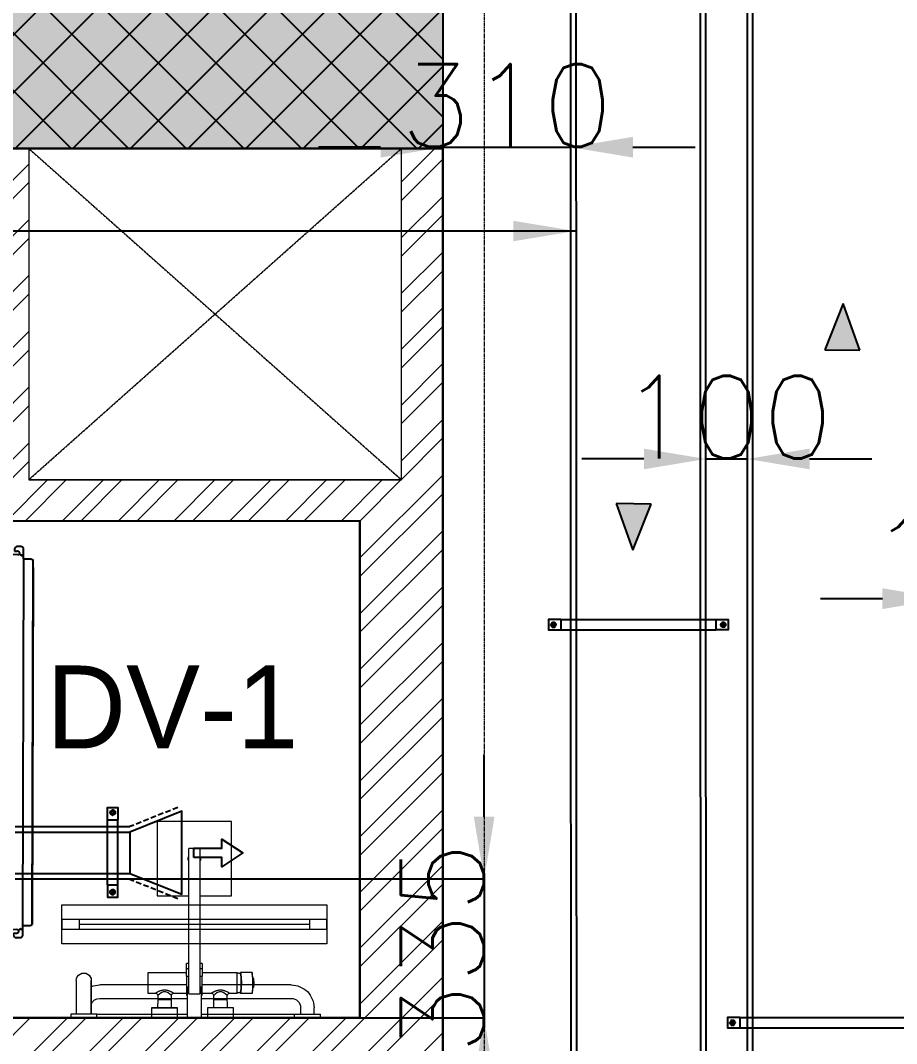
# Model space of a CAD drawing. Header units: millimetres. Extents: x -9226 to 166212, y -13 to 97274.
# Drawn here: x 36830 to 38946, y 63418 to 65889 of the extents above; entities that cross this region are included whole.
import ezdxf

# ---------------------------------------------------------------- set-up
doc = ezdxf.new("R2010")
doc.units = ezdxf.units.MM
for name, pattern in [('01-AT-PLA Floor Plans$0$DASHED', [19.05, 12.7, -6.35]), ('23491-A-XR-GRID$0$23288-XR-Unit GRIDS$0$CENTER2', [28.575, 19.05, -3.175, 3.175, -3.175]), ('23491-XR-AR-2ND FLOOR PLAN$0$23491-XR-AR-2ND FLOOR PLAN$0$HIDDEN', [9.525, 6.35, -3.175]), ('23491-XR-AR-2ND FLOOR PLAN$0$HIDDEN', [9.525, 6.35, -3.175]), ('HIDDEN', [9.525, 6.35, -3.175])]:
    doc.linetypes.add(name, pattern=pattern)
doc.layers.get('0').update_dxf_attribs({"color": 8})
doc.layers.get('Defpoints').update_dxf_attribs({"color": 8})
for name, color, linetype in [('-EAD', 30, 'Continuous'), ('-FAD', 3, 'Continuous'), ('0.WALL OPENING', 2, 'Continuous'), ('05 - 2ND - 3RD COLUMNS LAYOUT$0$23491-A-XR-GROUND TO PODIUM 3-COL$0$COLUMN', 8, 'Continuous'), ('05 - 2ND - 3RD COLUMNS LAYOUT$0$23491-A-XR-GROUND TO PODIUM 3-COL$0$HATCH', 8, 'Continuous'), ('1.INS', 8, 'Continuous'), ('1.STR', 8, 'Continuous'), ('1.support 2', 7, 'Continuous'), ('cloud', 15, 'Continuous'), ('EAD', 30, 'Continuous'), ('ETA-AC-SUPPORT', 25, 'Continuous'), ('FAD', 3, 'Continuous'), ('M-HVAC-FCU-02', 20, 'Continuous'), ('M-HVAC-FCU-05', 20, 'Continuous'), ('UNIT', 20, 'Continuous'), ('VCD SHE', 7, 'Continuous')]:
    doc.layers.add(name, color=color, linetype=linetype)
for name, color, linetype, lineweight in [('1.XREF', 8, 'Continuous', 9), ('23491-A-XR-GRID$0$G-ANNO-GRID', 8, '23491-A-XR-GRID$0$23288-XR-Unit GRIDS$0$CENTER2', 0), ('23491-XR-AR-2ND FLOOR PLAN$0$23491-XR-AR-2ND FLOOR PLAN$0$23491-XR-AR-TYP-FLOOR$0$A-WALL-PATT', 8, 'Continuous', 5), ('23491-XR-AR-2ND FLOOR PLAN$0$23491-XR-AR-2ND FLOOR PLAN$0$A-FIXT-TOIT-PLAN', 8, 'Continuous', 20), ('23491-XR-AR-2ND FLOOR PLAN$0$23491-XR-AR-2ND FLOOR PLAN$0$A-FLOR-OVHD', 8, '23491-XR-AR-2ND FLOOR PLAN$0$23491-XR-AR-2ND FLOOR PLAN$0$HIDDEN', 15), ('23491-XR-AR-2ND FLOOR PLAN$0$23491-XR-AR-2ND FLOOR PLAN$0$A-WALL', 8, 'Continuous', 30), ('23491-XR-AR-2ND FLOOR PLAN$0$A-FLOR-OVHD', 8, '23491-XR-AR-2ND FLOOR PLAN$0$HIDDEN', 15), ('23491-XR-AR-2ND FLOOR PLAN$0$A-WALL-CAVI', 8, 'Continuous', 15), ('A-ANNO-DIMS', 8, 'Continuous', 9), ('A-WALL-CAVI', 15, 'Continuous', 15), ('MH DIM', 15, 'Continuous', 0)]:
    doc.layers.add(name, color=color, linetype=linetype, lineweight=lineweight)
doc.styles.add('ROMANS', font='isocp.shx', dxfattribs={"width": 0.8})
doc.styles.add('SDC-TEXT-ARB', font='sdc-arb.shx', dxfattribs={"height": 0.5})
doc.styles.get("Standard").update_dxf_attribs({"font": 'romans.shx', "height": 200})
doc.dimstyles.new('ISO-25', dxfattribs={"dimtxt": 200, "dimasz": 150, "dimexe": 1.25, "dimexo": 0.625, "dimgap": 1, "dimtad": 1, "dimtoh": 1, "dimdec": 0, "dimrnd": 5, "dimtxsty": 'Standard', "dimcen": 2.5, "dimclrd": 256, "dimclre": 256, "dimclrt": 7, "dimadec": 0, "dimazin": 0, "dimtfac": 1, "dimtdec": 0, "dimtix": 1, "dimtmove": 2, "dimatfit": 3, "dimfxl": 1, "dimarcsym": 1})
doc.dimstyles.new('JSE', dxfattribs={"dimtxt": 50, "dimasz": 150, "dimexe": 0.18, "dimexo": 0.0625, "dimgap": 50, "dimtad": 0, "dimdec": 0, "dimrnd": 5, "dimzin": 0, "dimdsep": 46, "dimtxsty": 'ROMANS', "dimcen": 0.09, "dimclrd": 7, "dimclre": 7, "dimclrt": 7, "dimadec": 0, "dimazin": 0, "dimtfac": 1, "dimtdec": 0, "dimtofl": 0, "dimtmove": 0, "dimatfit": 3, "dimfxl": 1, "dimtolj": 1, "dimtzin": 0, "dimarcsym": 1})

# ---------------------------------------------------------------- blocks, each defined once
blk = doc.blocks.new('23491-XR-AR-2ND FLOOR PLAN$0$23491-XR-AR-2ND FLOOR PLAN$0$23261-XR-AR-TO-A-FF$0$AAA')
at = {"color": 8, "linetype": 'ByBlock'}
for p, q in [((19517.5, 6924.5), (19697.5, 6924.5)), ((19517.5, 6744.5), (19517.5, 6924.5)), ((19697.5, 6924.5), (19697.5, 6744.5)), ((19594, 6858.6), (19594, 6777.6)), ((19594, 6858.6), (19621, 6858.6)), ((19621, 6777.6), (19621, 6858.6)), ((19594, 6777.6), (19594, 6507.6)), ((19621, 6507.6), (19621, 6777.6)), ((19594, 6744.5), (19517.5, 6744.5)), ((19697.5, 6744.5), (19621, 6744.5)), ((19588.6, 6581.5), (19588.6, 6568.4)), ((19588.6, 6581.5), (19594, 6581.5)), ((19621, 6581.5), (19626.4, 6581.5)), ((19626.4, 6568.4), (19626.4, 6581.5)), ((19588.6, 6568.4), (19588.6, 6550.4)), ((19588.6, 6568.4), (19594, 6568.4)), ((19594, 6550.4), (19588.6, 6550.4)), ((19588.6, 6504), (19588.6, 6550.4)), ((19621, 6568.4), (19626.4, 6568.4)), ((19626.4, 6550.4), (19621, 6550.4)), ((19626.4, 6550.4), (19626.4, 6568.4)), ((19626.4, 6550.4), (19626.4, 6504)), ((19373.4, 6529.2), (19588.6, 6529.2)), ((19594, 6524.8), (19590.4, 6524.8)), ((19590.4, 6450), (19590.4, 6524.8)), ((19624.6, 6524.8), (19621, 6524.8)), ((19624.6, 6524.8), (19624.6, 6450)), ((19626.4, 6529.2), (19836, 6529.2)), ((19856.5, 6459), (19856.5, 6540)), ((19856.5, 6540), (19856.5, 6459)), ((19892.7, 6540), (19892.7, 6459)), ((19892.7, 6540), (19892.7, 6459)), ((19588.6, 6509.4), (19564.1, 6509.4)), ((19567, 6509.4), (19566.4, 6509.4)), ((19621, 6507.6), (19594, 6507.6)), ((19590.4, 6496.8), (19373.4, 6496.8)), ((19836, 6496.8), (19624.6, 6496.8)), ((19303.2, 6450), (19303.2, 6459)), ((19590.4, 6459), (19303.2, 6459)), ((19318.5, 6459), (19318.5, 6474.3)), ((19350.9, 6474.3), (19350.9, 6459)), ((19366.2, 6459), (19366.2, 6450)), ((19843.2, 6459), (19624.6, 6459)), ((19648, 6450), (19648.2, 6474.2)), ((19843.2, 6450), (19843.2, 6459)), ((19843.2, 6459), (19856.5, 6459)), ((19843.2, 6450), (19843.2, 6459)), ((19843.2, 6459), (19906.2, 6459)), ((19892.7, 6459), (19906.2, 6459)), ((19906.2, 6459), (19906.2, 6450)), ((19906.2, 6459), (19906.2, 6450)), ((19590.4, 6450), (19624.6, 6450)), ((19906.2, 6450), (19843.2, 6450)), ((19906.2, 6450), (19843.2, 6450))]:
    blk.add_line(p, q, dxfattribs=at)
at = {"color": 8, "linetype": 'ByBlock', "flags": 128}
for points in [[(19466.3, 6544.5), (19466.3, 6544.5), (19466.3, 6545), (19467.9, 6557.1), (19468, 6558.5), (19468.1, 6559.4), (19496, 6559.4)], [(19504, 6558.7), (19502.6, 6558.5), (19501.3, 6558.2), (19499.9, 6557.9), (19498.6, 6557.5), (19497.3, 6557), (19496.1, 6556.6), (19496, 6556.5), (19496, 6559.4), (19495, 6556), (19494.3, 6546.8), (19494, 6534.2), (19494.3, 6521.6), (19495, 6512.3), (19496, 6509)], [(19527.8, 6503.6), (19527.6, 6505.1), (19527, 6506.5), (19526.1, 6507.7), (19524.9, 6508.6), (19522.6, 6509.4), (19522, 6509.4), (19504, 6509.4), (19504, 6558.9), (19588.6, 6558.9)], [(19626.4, 6558.9), (19720, 6558.9), (19720, 6509.4), (19702, 6509.4), (19701.3, 6509.4), (19699, 6508.6), (19697.8, 6507.7), (19696.9, 6506.5), (19696.3, 6505.1), (19696.1, 6503.6)], [(19466.5, 6545.7), (19465.5, 6545.6), (19464.5, 6545.5)], [(19464.5, 6522.8), (19465.5, 6522.7), (19466.5, 6522.6)], [(19466.3, 6523.8), (19466.3, 6523.7), (19466.4, 6522.8), (19466.7, 6520.3), (19467.4, 6515), (19467.8, 6511.5), (19468, 6510.1), (19468.1, 6509), (19468.1, 6509), (19496, 6509), (19496, 6511.8), (19497.2, 6511.3), (19498.5, 6510.9), (19499.8, 6510.5), (19501.2, 6510.2), (19502.5, 6509.9), (19503.9, 6509.7), (19504, 6509.6)], [(19513, 6450), (19513.2, 6474.2), (19527.7, 6475.2), (19527.9, 6503.7), (19528.9, 6504.7), (19531.9, 6507.3), (19536, 6510.5), (19541.4, 6513), (19547.5, 6513), (19552.9, 6510.5), (19557.1, 6507.3), (19560, 6504.7), (19561.1, 6503.6), (19561.3, 6475.2), (19561.4, 6475.2), (19575.7, 6474.2), (19576, 6450)], [(19565.4, 6509.2), (19564, 6508.6), (19562.8, 6507.7), (19561.9, 6506.5), (19561.3, 6505.1), (19561.1, 6503.6)], [(19662.8, 6503.6), (19662.6, 6505.1), (19662, 6506.5), (19661.1, 6507.7), (19659.9, 6508.6), (19657.6, 6509.4), (19657, 6509.4), (19626.4, 6509.4)], [(19710.7, 6474.2), (19648.2, 6474.2), (19648.3, 6474.3), (19662.7, 6475.2), (19662.9, 6503.7), (19663.9, 6504.7), (19666.9, 6507.3), (19671, 6510.5), (19676.4, 6513), (19682.5, 6513), (19687.9, 6510.5), (19692.1, 6507.3), (19695, 6504.7), (19696.1, 6503.6), (19696.1, 6493.2), (19696.3, 6475.2), (19696.4, 6475.2), (19710.7, 6474.2), (19711, 6450)], [(19527.8, 6493.2), (19544.5, 6493.2), (19561.1, 6493.2)], [(19561, 6475.2), (19544.5, 6475.2), (19527.9, 6475.2)], [(19696.3, 6475.2), (19679.5, 6475.2), (19662.7, 6475.2)], [(19662.8, 6493.2), (19679.5, 6493.2), (19696.1, 6493.2)], [(19513.3, 6474.3), (19513.2, 6474.2), (19575.7, 6474.2)]]:
    blk.add_lwpolyline(points, dxfattribs=at)
at = {"color": 8, "linetype": 'ByBlock'}
for centre, radius, start, end in [((19607.5, 6834.5), 15.1, 163.2751, 180), ((19607.5, 6834.5), 15.1, 180, 196.7249), ((19607.5, 6834.5), 15.1, 0, 16.7249), ((19607.5, 6834.5), 15.1, 343.2751, 0), ((19874.6, 6540), 18.1, 360, 180), ((19874.6, 6540), 18.1, 360, 180), ((19373.4, 6474.3), 54.9, 90, 180), ((19836, 6474.3), 54.9, 67.793, 90), ((19373.4, 6474.3), 22.5, 90, 180), ((19836, 6474.3), 22.5, 22.7572, 90)]:
    blk.add_arc(centre, radius, start, end, dxfattribs=at)
at = {"color": 8, "linetype": 'ByBlock', "extrusion": (0, 0, -1)}
for start_param, end_param in [(4.712389, 4.717081), (4.707697, 4.712389)]:
    blk.add_ellipse((19515.6, 6534.2), major_axis=(0, 52.4), ratio=0.998719, start_param=start_param, end_param=end_param, dxfattribs=at)
at = {"color": 8, "linetype": 'ByBlock'}
for points, knots in [([(19468.1, 6559.4), (19468, 6558.3), (19467.8, 6556.2), (19467.4, 6552), (19466.9, 6544.7), (19466.7, 6538.4), (19466.7, 6534.2)], [0, 0, 0, 0, 0.125, 0.25, 0.5, 1, 1, 1, 1]), ([(19496, 6511.8), (19495.7, 6512), (19495.4, 6513.2), (19495, 6516.2), (19494.8, 6518.3), (19494.7, 6520.1), (19494.6, 6522), (19494.5, 6524.7), (19494.4, 6528.5), (19494.3, 6532.4), (19494.3, 6535.6), (19494.3, 6538.4), (19494.4, 6541.6), (19494.5, 6545.1), (19494.7, 6548.3), (19494.9, 6551), (19495.1, 6553.3), (19495.5, 6555.6), (19495.8, 6556.4), (19496, 6556.5)], [-1, -1, -1, -1, -0.861111, -0.791667, -0.756944, -0.722222, -0.6875, -0.652778, -0.583333, -0.513889, -0.479167, -0.444444, -0.388889, -0.333333, -0.277778, -0.222222, -0.166667, -0.111111, 0, 0, 0, 0]), ([(19466.4, 6545.2), (19466.2, 6544.4), (19465.9, 6542.7), (19465.5, 6540), (19465.3, 6537.1), (19465.2, 6535.1), (19465.2, 6534.2)], [0.0424045, 0.0424045, 0.0424045, 0.0424045, 0.25, 0.5, 0.75, 1, 1, 1, 1]), ([(19465.2, 6534.2), (19465.2, 6533.2), (19465.3, 6531.3), (19465.5, 6528.4), (19465.9, 6525.6), (19466.2, 6523.9), (19466.4, 6523.1)], [0, 0, 0, 0, 0.25, 0.5, 0.75, 0.9575954, 0.9575954, 0.9575954, 0.9575954]), ([(19534.1, 6515.4), (19533.3, 6515.1), (19531.5, 6514.3), (19528.8, 6513.1), (19526.7, 6512.1), (19524.8, 6511), (19523.4, 6510.3), (19522.5, 6509.8), (19521.9, 6509.5), (19521.9, 6509.4), (19522, 6509.4)], [0.6680269, 0.6680269, 0.6680269, 0.6680269, 0.7083333, 0.75, 0.7916667, 0.8333333, 0.875, 0.9166667, 0.9583333, 0.9999877, 0.9999877, 0.9999877, 0.9999877]), ([(19554.7, 6515.4), (19554.1, 6515.6), (19553, 6516), (19550.6, 6516.7), (19547.7, 6517.3), (19544.5, 6517.5), (19541.2, 6517.3), (19538.3, 6516.7), (19536, 6516), (19534.8, 6515.6), (19534.2, 6515.4)], [0.3333333, 0.3333333, 0.3333333, 0.3333333, 0.3611111, 0.3888889, 0.4444444, 0.5, 0.5555556, 0.6111111, 0.6388889, 0.6666667, 0.6666667, 0.6666667, 0.6666667]), ([(19567, 6509.4), (19567, 6509.4), (19566.9, 6509.5), (19566.4, 6509.8), (19565.8, 6510.1), (19565, 6510.5), (19564, 6511.1), (19562.9, 6511.7), (19561.5, 6512.4), (19560, 6513.2), (19558.3, 6513.9), (19556.5, 6514.7), (19555.4, 6515.2), (19554.8, 6515.4)], [0.0000145, 0.0000145, 0.0000145, 0.0000145, 0.0555556, 0.0833333, 0.1111111, 0.1388889, 0.1666667, 0.1944444, 0.2222222, 0.25, 0.2777778, 0.3055556, 0.3311596, 0.3311596, 0.3311596, 0.3311596]), ([(19669.1, 6515.4), (19668.3, 6515.1), (19666.5, 6514.3), (19663.8, 6513.1), (19661.7, 6512.1), (19659.8, 6511), (19658.4, 6510.3), (19657.5, 6509.8), (19656.9, 6509.5), (19656.9, 6509.4), (19657, 6509.4)], [0.6680252, 0.6680252, 0.6680252, 0.6680252, 0.7083333, 0.75, 0.7916667, 0.8333333, 0.875, 0.9166667, 0.9583333, 0.9999855, 0.9999855, 0.9999855, 0.9999855]), ([(19689.7, 6515.4), (19689.1, 6515.6), (19688, 6516), (19685.6, 6516.7), (19682.7, 6517.3), (19679.5, 6517.5), (19676.2, 6517.3), (19673.3, 6516.7), (19671, 6516), (19669.8, 6515.6), (19669.2, 6515.4)], [0.3333333, 0.3333333, 0.3333333, 0.3333333, 0.3611111, 0.3888889, 0.4444444, 0.5, 0.5555556, 0.6111111, 0.6388889, 0.6666667, 0.6666667, 0.6666667, 0.6666667]), ([(19702, 6509.4), (19702, 6509.4), (19701.9, 6509.5), (19701.4, 6509.8), (19700.8, 6510.1), (19700, 6510.5), (19699, 6511.1), (19697.9, 6511.7), (19696.5, 6512.4), (19695, 6513.2), (19693.3, 6513.9), (19691.5, 6514.7), (19690.4, 6515.2), (19689.8, 6515.4)], [0.0000123, 0.0000123, 0.0000123, 0.0000123, 0.0555556, 0.0833333, 0.1111111, 0.1388889, 0.1666667, 0.1944444, 0.2222222, 0.25, 0.2777778, 0.3055556, 0.3311561, 0.3311561, 0.3311561, 0.3311561])]:
    blk.add_open_spline(points, degree=3, knots=knots, dxfattribs=at)
for points in [[(19463.3, 6534.4), (19463.3, 6535.3), (19463.4, 6537.2), (19463.6, 6540), (19464, 6542.8), (19464.3, 6544.6), (19464.5, 6545.5)], [(19464.5, 6522.8), (19464.3, 6523.7), (19464, 6525.6), (19463.6, 6528.3), (19463.4, 6531.1), (19463.3, 6533), (19463.3, 6533.9)], [(19465.7, 6527.2), (19465.7, 6527.4), (19465.7, 6527.6), (19465.7, 6527.8)], [(19466.7, 6534.2), (19466.7, 6530), (19466.9, 6521.5), (19467.7, 6513.2), (19468.1, 6509)]]:
    blk.add_open_spline(points, degree=3, dxfattribs=at)
blk = doc.blocks.new('23491-XR-AR-2ND FLOOR PLAN$0$23491-XR-AR-2ND FLOOR PLAN$0$23261-XR-AR-TO-A-FF$0$Slim Fr Drain Vitra')
at = {"color": 8}
for p, q in [((42, -12), (42, 12)), ((42, 0), (598, 0)), ((598, -12), (598, 12))]:
    blk.add_line(p, q, dxfattribs=at)
for points in [[(0, -47), (640, -47), (640, 47), (0, 47)], [(0, 12), (640, 12), (640, -12), (0, -12)]]:
    blk.add_lwpolyline(points, close=True, dxfattribs=at)
blk = doc.blocks.new('23491-XR-AR-2ND FLOOR PLAN')
at = {"layer": '23491-XR-AR-2ND FLOOR PLAN$0$23491-XR-AR-2ND FLOOR PLAN$0$23491-XR-AR-TYP-FLOOR$0$A-WALL-PATT'}
h = blk.add_hatch(dxfattribs=at)
h.set_pattern_fill('ANSI32', color=8, scale=10)
h.paths.add_polyline_path([(37750, 65080), (37750, 64780), (37450, 64780), (36850, 64780), (36850.4, 65579.7), (36750, 65579.7), (36750, 64680), (37650, 64680), (37650, 63480), (35000, 63480), (35000, 62980), (34500, 62980), (34500, 62880), (35100, 62880), (35100, 63380), (37750, 63380), (37750, 61980), (36015, 61980), (36015, 61880), (37550, 61880), (37550, 61780), (37850, 61780), (37850, 65579.7), (37749.7, 65579.7)])
at = {"layer": '23491-XR-AR-2ND FLOOR PLAN$0$23491-XR-AR-2ND FLOOR PLAN$0$A-FLOR-OVHD', "color": 8, "ltscale": 0.1}
for p, q in [((36850, 65580), (37750, 64780)), ((36850, 64780), (37750, 65580))]:
    blk.add_line(p, q, dxfattribs=at)
at = {"layer": '23491-XR-AR-2ND FLOOR PLAN$0$23491-XR-AR-2ND FLOOR PLAN$0$A-WALL', "color": 8}
for p, q in [((36900, 65580, 0), (36900, 65580.1, 0)), ((37650, 64680, 0), (36750, 64680.1, 0))]:
    blk.add_line(p, q, dxfattribs=at)
at = {"layer": '23491-XR-AR-2ND FLOOR PLAN$0$23491-XR-AR-2ND FLOOR PLAN$0$A-WALL', "color": 8, "elevation": 0}
for points in [[(37750, 65580), (37750, 65580), (37850, 65580), (37850, 61980)], [(37650, 63480), (37650, 64680)], [(37650, 63480), (35849.9, 63480)]]:
    blk.add_lwpolyline(points, dxfattribs=at)
at = {"layer": '23491-XR-AR-2ND FLOOR PLAN$0$A-WALL-CAVI', "color": 8}
blk.add_lwpolyline([(36850, 64780), (37750, 64780), (37750, 65579.7), (36850, 65579.7)], close=True, dxfattribs=at)
at = {"layer": '23491-XR-AR-2ND FLOOR PLAN$0$23491-XR-AR-2ND FLOOR PLAN$0$A-FIXT-TOIT-PLAN', "color": 8, "xscale": -1}
for name, p, rotation in [('23491-XR-AR-2ND FLOOR PLAN$0$23491-XR-AR-2ND FLOOR PLAN$0$23261-XR-AR-TO-A-FF$0$AAA', (56857.5, 57030, 0), 5.244207164523117e-05), ('23491-XR-AR-2ND FLOOR PLAN$0$23491-XR-AR-2ND FLOOR PLAN$0$23261-XR-AR-TO-A-FF$0$Slim Fr Drain Vitra', (36930, 63705.8, 0), 180.0000524420715)]:
    blk.add_blockref(name, p, dxfattribs=dict(at, rotation=rotation))
blk = doc.blocks.new('23491-A-XR-GRID')
at = {"layer": '23491-A-XR-GRID$0$G-ANNO-GRID', "color": 8, "ltscale": 0.5}
blk.add_line((37950, 96273.8), (37950, 35003.6), dxfattribs=at)
blk = doc.blocks.new('05 - 2ND - 3RD COLUMNS LAYOUT')
at = {"layer": '05 - 2ND - 3RD COLUMNS LAYOUT$0$23491-A-XR-GROUND TO PODIUM 3-COL$0$HATCH'}
h = blk.add_hatch(color=256, dxfattribs=at)
h.dxf.hatch_style = 1
h.paths.add_polyline_path([(30249.9, 33879.8), (37449.9, 33879.8), (37449.9, 31479.8), (37849.9, 31479.8), (37849.9, 34179.8), (29849.9, 34179.8), (29849.9, 31479.8), (30249.9, 31479.8)])
h.paths.add_polyline_path([(37449.9, 26079.8), (37449.9, 28479.8), (37849.9, 28479.8), (37849.9, 25779.8), (37449.9, 25779.8), (32549.9, 25779.8), (32549.9, 28479.8), (32849.9, 28479.8), (32849.9, 26079.8)])
h.paths.add_polyline_path([(26849.9, 34179.8), (27249.9, 34179.8), (27249.9, 30729.8), (26849.9, 30729.8)])
h.paths.add_polyline_path([(37849.9, 65579.7), (30399.9, 65579.7), (30399.9, 69079.7), (37849.9, 69079.7), (37849.9, 68679.7), (30799.9, 68679.7), (30799.9, 65979.7), (37849.9, 65979.7)])
h.paths.add_polyline_path([(34941.6, 24514.7), (35009.4, 24120.5), (37883.8, 24614.4), (37816.1, 25008.7)])
h.paths.add_polyline_path([(34220.9, 23985), (34153.2, 24379.2), (31393.6, 23905.1), (30462.2, 29325.6), (27209.9, 28766.7), (28209.1, 22952), (28504.7, 23002.8), (27556.3, 28521.9), (30217.3, 28979.1), (31098, 23854.2), (31165.7, 23460)])
at = {"layer": '05 - 2ND - 3RD COLUMNS LAYOUT$0$23491-A-XR-GROUND TO PODIUM 3-COL$0$COLUMN', "elevation": 0}
blk.add_lwpolyline([(37849.9, 65579.7), (30399.9, 65579.7), (30399.9, 69079.7), (37849.9, 69079.7), (37849.9, 68679.7), (30799.9, 68679.7), (30799.9, 65979.7), (37849.9, 65979.7)], close=True, dxfattribs=at)
blk = doc.blocks.new('XREF')
at = {"layer": 'A-ANNO-DIMS', "color": 8}
blk.add_blockref('23491-XR-AR-2ND FLOOR PLAN', (0, 0), dxfattribs=at)
blk.add_blockref('23491-A-XR-GRID', (0, 0))
at = {"layer": 'A-ANNO-DIMS'}
blk.add_blockref('05 - 2ND - 3RD COLUMNS LAYOUT', (0, 0), dxfattribs=at)
blk = doc.blocks.new('I LOVE U05 - 2ND - 3RD COLUMNS LAYOUT$0$1-3 WALLS')
at = {"layer": '05 - 2ND - 3RD COLUMNS LAYOUT$0$23491-A-XR-GROUND TO PODIUM 3-COL$0$HATCH'}
h = blk.add_hatch(dxfattribs=at)
h.set_pattern_fill('ANSI37', color=15, scale=31)
h.set_pattern_definition([(45, (-33338.86, -7777.25), (-69.596985, 69.596985), []), (135, (-33338.86, -7777.25), (-69.596985, -69.596985), [])])
h.paths.add_polyline_path([(31856, 34973.4), (39056, 34973.4), (39056, 32573.4), (39456, 32573.4), (39456, 35273.4), (31456, 35273.4), (31456, 32573.4), (31856, 32573.4)])
h.paths.add_polyline_path([(39056, 27173.4), (39056, 29573.4), (39456, 29573.4), (39456, 26873.4), (39056, 26873.4), (34156, 26873.4), (34156, 29573.4), (34456, 29573.4), (34456, 27173.4)])
h.paths.add_polyline_path([(28456, 35273.4), (28856, 35273.4), (28856, 31823.4), (28456, 31823.4)])
h.paths.add_polyline_path([(39456, 66673.4), (32006, 66673.4), (32006, 70173.4), (39456, 70173.4), (39456, 69773.4), (32406, 69773.4), (32406, 67073.4), (39456, 67073.4)])
h.paths.add_polyline_path([(36547.7, 25608.4), (36615.4, 25214.2), (39489.9, 25708.1), (39422.1, 26102.3)])
h.paths.add_polyline_path([(35827, 25078.7), (35759.3, 25472.9), (32999.7, 24998.7), (32068.3, 30419.3), (28815.9, 29860.4), (29815.2, 24045.6), (30110.8, 24096.4), (29162.4, 29615.5), (31823.4, 30072.8), (32704, 24947.9), (32771.8, 24553.7)])
at = {"layer": '05 - 2ND - 3RD COLUMNS LAYOUT$0$23491-A-XR-GROUND TO PODIUM 3-COL$0$COLUMN', "color": 15, "elevation": 0}
blk.add_lwpolyline([(39456, 66673.4), (32006, 66673.4), (32006, 70173.4), (39456, 70173.4), (39456, 69773.4), (32406, 69773.4), (32406, 67073.4), (39456, 67073.4)], close=True, dxfattribs=at)
blk = doc.blocks.new('I LOVE U05 - 2ND - 3RD COLUMNS LAYOUT')
at = {"color": 15}
blk.add_blockref('I LOVE U05 - 2ND - 3RD COLUMNS LAYOUT$0$1-3 WALLS', (0, 0), dxfattribs=at)
blk = doc.blocks.new('I LOVE UA$C815f66f9')
at = {"layer": '23491-XR-AR-2ND FLOOR PLAN$0$A-FLOR-OVHD', "ltscale": 0.1}
for p, q in [((36850, 65580), (37750, 64780)), ((36850, 64780), (37750, 65580))]:
    blk.add_line(p, q, dxfattribs=at)
at = {"layer": 'A-WALL-CAVI'}
blk.add_lwpolyline([(36850, 64780), (37750, 64780), (37750, 65579.7), (36850, 65579.7)], close=True, dxfattribs=at)
blk = doc.blocks.new('I LOVE USTR')
at = {"layer": 'MH DIM', "color": 15}
blk.add_blockref('I LOVE U05 - 2ND - 3RD COLUMNS LAYOUT', (-1606, -1093.4, 0), dxfattribs=at)
at = {"layer": 'MH DIM', "color": 7}
blk.add_blockref('I LOVE UA$C815f66f9', (0, 0), dxfattribs=at)
blk = doc.blocks.new('A$C32d94600')
at = {"layer": 'cloud', "color": 15}
blk.add_blockref('I LOVE USTR', (-5100, -86375.9, 0), dxfattribs=at)
blk = doc.blocks.new('HVAC-VOL-SPD-S01-M-01-0400 R-01$0$HVAC-VOL-SPD-S01-M-01-0400 R-01$0$A$C2F9C6816')
blk.add_hatch(color=256).paths.add_polyline_path([(-198.8, -78.6), (-398.8, -153.6), (-198.8, -228.6)])
for p, q in [((-198.8, -78.6), (-398.8, -153.6)), ((-198.8, -228.6), (-198.8, -78.6)), ((-398.8, -153.6), (-198.8, -228.6))]:
    blk.add_line(p, q)
blk = doc.blocks.new('t')
at = {"layer": 'ETA-AC-SUPPORT', "color": 7, "linetype": 'HIDDEN', "ltscale": 0.3, "extrusion": (2.40653e-07, 5.25136e-08, 1)}
for p, q in [((4429.3, -9484.4, 0), (4379.3, -9484.4, 0)), ((4392.9, -9513, 0), (4404.3, -9506.4, 0)), ((4392.9, -9526.2, 0), (4392.9, -9513, 0)), ((4415.8, -9513, 0), (4404.3, -9506.4, 0)), ((4415.8, -9526.2, 0), (4415.8, -9513, 0)), ((4392.9, -9526.2, 0), (4404.3, -9532.9, 0)), ((4415.8, -9526.2, 0), (4404.3, -9532.9, 0))]:
    blk.add_line(p, q, dxfattribs=at)
at = {"layer": 'ETA-AC-SUPPORT', "color": 7, "linetype": 'Continuous', "ltscale": 0.3, "extrusion": (2.40653e-07, 5.25136e-08, 1), "elevation": 0}
blk.add_lwpolyline([(4429.3, -9484.4), (4429.3, -9543.9), (4379.3, -9543.9), (4379.3, -9484.4)], dxfattribs=at)
at = {"layer": 'ETA-AC-SUPPORT', "color": 7, "linetype": 'HIDDEN', "ltscale": 0.3, "extrusion": (2.40653e-07, 5.25136e-08, 1)}
for radius in [11.5, 6]:
    blk.add_circle((4404.3, -9519.6, 0), radius, dxfattribs=at)
blk = doc.blocks.new('*U552')
at = {"layer": 'ETA-AC-SUPPORT', "color": 7, "linetype": 'Continuous', "ltscale": 0.3, "extrusion": (2.40653e-07, 5.25136e-08, 1)}
for p, q in [((4404.3, -9139.7, 0), (4404.3, -9514.1, 0)), ((4429.3, -9139.7, 0), (4429.3, -9514.1, 0))]:
    blk.add_line(p, q, dxfattribs=at)
at = {"color": 7, "linetype": 'Continuous', "xscale": -0.5, "yscale": 0.5, "zscale": 0.5, "rotation": 180}
blk.add_blockref('t', (2214.7, -13881.9, 0), dxfattribs=at)
at = {"color": 7, "linetype": 'Continuous', "xscale": 0.5, "yscale": 0.5, "zscale": 0.5}
blk.add_blockref('t', (2214.7, -4771.9, 0), dxfattribs=at)
blk = doc.blocks.new('*U556')
at = {"layer": 'ETA-AC-SUPPORT', "color": 7, "linetype": 'Continuous', "ltscale": 0.3, "extrusion": (2.40653e-07, 5.25136e-08, 1)}
for p, q in [((4404.3, -9001.8, 0), (4404.3, -9514.1, 0)), ((4429.3, -9001.8, 0), (4429.3, -9514.1, 0))]:
    blk.add_line(p, q, dxfattribs=at)
at = {"color": 7, "linetype": 'Continuous', "xscale": -0.5, "yscale": 0.5, "zscale": 0.5, "rotation": 180}
blk.add_blockref('t', (2214.7, -13744, 0), dxfattribs=at)
at = {"color": 7, "linetype": 'Continuous', "xscale": 0.5, "yscale": 0.5, "zscale": 0.5}
blk.add_blockref('t', (2214.7, -4771.9, 0), dxfattribs=at)
blk = doc.blocks.new('*U554')
at = {"layer": 'ETA-AC-SUPPORT', "color": 7, "linetype": 'Continuous', "ltscale": 0.3, "extrusion": (2.40653e-07, 5.25136e-08, 1)}
for p, q in [((4404.3, -9357.5, 0), (4404.3, -9514.1, 0)), ((4429.3, -9357.5, 0), (4429.3, -9514.1, 0))]:
    blk.add_line(p, q, dxfattribs=at)
at = {"color": 7, "linetype": 'Continuous', "xscale": -0.5, "yscale": 0.5, "zscale": 0.5, "rotation": 180}
blk.add_blockref('t', (2214.7, -14099.7, 0), dxfattribs=at)
at = {"color": 7, "linetype": 'Continuous', "xscale": 0.5, "yscale": 0.5, "zscale": 0.5}
blk.add_blockref('t', (2214.7, -4771.9, 0), dxfattribs=at)
blk = doc.blocks.new('*D353')
at = {"layer": 'Defpoints', "color": 0, "transparency": 16777216}
for p in [(38159.5, 65583), (37850, 65525.7, 0), (38159.5, 65525.8, 0.1)]:
    blk.add_point(p, dxfattribs=at)
at = {"layer": 'VCD SHE', "lineweight": -2, "transparency": 16777216}
for p, q in [((37700, 65583), (37550, 65583)), ((37850, 65526.3), (37850, 65584.3)), ((37850, 65583), (38159.5, 65583)), ((38159.5, 65526.5), (38159.5, 65584.3)), ((38309.5, 65583), (38459.5, 65583))]:
    blk.add_line(p, q, dxfattribs=at)
at = {"layer": 'VCD SHE', "transparency": 16777216}
for points in [[(37700, 65608), (37700, 65558), (37850, 65583)], [(38309.5, 65608), (38309.5, 65558), (38159.5, 65583)]]:
    blk.add_solid(points, dxfattribs=at)
at = {"layer": 'VCD SHE', "color": 7, "transparency": 16777216, "insert": (38004.7, 65684), "char_height": 200, "attachment_point": 5}
blk.add_mtext('310', dxfattribs=at)
blk = doc.blocks.new('*D354')
at = {"layer": 'Defpoints', "color": 0, "transparency": 16777216}
for p in [(38586.3, 64829.9), (38485.8, 64824.8, 0.1), (38586.3, 64811.7, 0.3)]:
    blk.add_point(p, dxfattribs=at)
at = {"layer": 'VCD SHE', "lineweight": -2, "transparency": 16777216}
for p, q in [((38335.8, 64829.9), (38185.8, 64829.9)), ((38485.8, 64825.4), (38485.8, 64831.2)), ((38485.8, 64829.9), (38586.3, 64829.9)), ((38586.3, 64812.3), (38586.3, 64831.2)), ((38736.3, 64829.9), (38886.3, 64829.9))]:
    blk.add_line(p, q, dxfattribs=at)
at = {"layer": 'VCD SHE', "transparency": 16777216}
for points in [[(38335.8, 64854.9), (38335.8, 64804.9), (38485.8, 64829.9)], [(38736.3, 64854.9), (38736.3, 64804.9), (38586.3, 64829.9)]]:
    blk.add_solid(points, dxfattribs=at)
at = {"layer": 'VCD SHE', "color": 7, "transparency": 16777216, "insert": (38536, 64930.9), "char_height": 200, "attachment_point": 5}
blk.add_mtext('100', dxfattribs=at)
blk = doc.blocks.new('*D355')
at = {"layer": 'Defpoints', "color": 0, "transparency": 16777216}
for p in [(39062.3, 64492.4, 0.1), (39215.1, 64492.4, 0), (39215.1, 64492.4)]:
    blk.add_point(p, dxfattribs=at)
at = {"layer": 'VCD SHE', "lineweight": -2, "transparency": 16777216}
for p, q in [((38912.3, 64492.4), (38762.3, 64492.4)), ((39062.3, 64493), (39062.3, 64493.6)), ((39062.3, 64492.4), (39215.1, 64492.4)), ((39215.1, 64493), (39215.1, 64493.6)), ((39365.1, 64492.4), (39515.1, 64492.4))]:
    blk.add_line(p, q, dxfattribs=at)
at = {"layer": 'VCD SHE', "transparency": 16777216}
for points in [[(38912.3, 64517.4), (38912.3, 64467.4), (39062.3, 64492.4)], [(39365.1, 64517.4), (39365.1, 64467.4), (39215.1, 64492.4)]]:
    blk.add_solid(points, dxfattribs=at)
at = {"layer": 'VCD SHE', "color": 7, "transparency": 16777216, "insert": (39138.7, 64593.4), "char_height": 200, "attachment_point": 5}
blk.add_mtext('155', dxfattribs=at)
blk = doc.blocks.new('*D376')
at = {"layer": 'Defpoints', "color": 0, "transparency": 16777216}
for p in [(36918.5, 63815.7, 0), (36908.5, 63480), (37950, 63480)]:
    blk.add_point(p, dxfattribs=at)
at = {"layer": 'VCD SHE', "lineweight": -2, "transparency": 16777216}
for p, q in [((37950, 63965.7), (37950, 64115.7)), ((36919.2, 63815.7), (37951.2, 63815.7)), ((37950, 63815.7), (37950, 63480)), ((36909.1, 63480), (37951.2, 63480)), ((37950, 63330), (37950, 63180))]:
    blk.add_line(p, q, dxfattribs=at)
at = {"layer": 'VCD SHE', "transparency": 16777216}
for points in [[(37925, 63965.7), (37975, 63965.7), (37950, 63815.7)], [(37925, 63330), (37975, 63330), (37950, 63480)]]:
    blk.add_solid(points, dxfattribs=at)
at = {"layer": 'VCD SHE', "color": 7, "transparency": 16777216, "insert": (37849, 63647.8), "char_height": 200, "attachment_point": 5, "rotation": 90}
blk.add_mtext('335', dxfattribs=at)
blk = doc.blocks.new('FCU-03')
at = {"layer": 'M-HVAC-FCU-02', "color": 30}
for p, q in [((-402.3, -43.8), (-412.3, -53.8)), ((-402.3, -23.8), (-402.3, -43.8)), ((402.3, -43.8), (-402.3, -43.8)), ((402.3, -23.8), (402.3, -43.8)), ((402.3, -43.8), (412.3, -53.8)), ((-402.3, -63.8), (-412.3, -53.8)), ((-402.3, -63.8), (-412.3, -73.8)), ((402.3, -63.8), (-402.3, -63.8)), ((402.3, -63.8), (412.3, -53.8)), ((402.3, -63.8), (412.3, -73.8)), ((-402.3, -83.8), (-412.3, -73.8)), ((402.3, -83.8), (-402.3, -83.8)), ((402.3, -83.8), (412.3, -73.8))]:
    blk.add_line(p, q, dxfattribs=at)
at = {"layer": 'M-HVAC-FCU-05', "color": 30}
for p, q in [((-422, 586.7), (-419.6, 592.1)), ((419.1, 592.3), (-419.6, 592.1)), ((-402.5, 592.1), (419.1, 592.3)), ((421.5, 586.9), (419.1, 592.3)), ((-422, 567.6), (-445.8, 567.6)), ((-422, 567.1), (-422, 586.7)), ((-422, 567.6), (421.5, 567.8)), ((421.5, 567.3), (421.5, 586.9)), ((421.5, 567.8), (445.3, 567.8)), ((-450.2, 561.3), (-450.2, 551.6)), ((-445.1, 544.6), (-439.4, 544.6)), ((-439.4, 544.6), (-439.4, 550.6)), ((-431.6, 552.7), (-431.6, 523.1)), ((431.1, 552.9), (431.2, 523.4)), ((438.9, 544.9), (438.9, 550.8)), ((444.7, 544.9), (438.9, 544.9)), ((449.7, 561.5), (449.7, 551.9)), ((-450.2, 524.3), (-450.2, 514.9)), ((-439.2, 531.3), (-445.9, 531.3)), ((-439.2, 524.5), (-439.2, 531.3)), ((438.7, 531.6), (445.5, 531.6)), ((438.7, 524.8), (438.7, 531.6)), ((449.7, 524.6), (449.7, 515.1)), ((-450, 47.3), (-450.2, 514.9)), ((-132, 517.4), (-265.5, 517.3)), ((-265.5, 517.3), (-265.4, 329.5)), ((-131.9, 329.6), (-132, 517.4)), ((140.3, 517.5), (273.7, 517.5)), ((140.3, 329.6), (140.3, 517.5)), ((273.7, 517.5), (273.8, 329.7)), ((450, 47.6), (449.7, 515.1)), ((29.7, 458.4), (-30.5, 458.4)), ((-30.4, 388.7), (-30.5, 458.4)), ((29.8, 388.7), (29.7, 458.4)), ((-132, 429.5), (-30.5, 429.5)), ((140.3, 429.5), (29.8, 429.5)), ((-132, 417.5), (-30.4, 417.6)), ((-31.8, 417.6), (-31.8, 329.6)), ((-30.4, 417.6), (-31.8, 417.6)), ((-30.4, 329.6), (-30.4, 417.6)), ((29.8, 329.6), (29.8, 417.6)), ((29.8, 417.6), (31.1, 417.6)), ((140.3, 417.6), (29.8, 417.6)), ((31.1, 417.6), (31.1, 329.6)), ((-30.4, 388.7), (29.8, 388.7)), ((418.7, 329.7), (-419, 329.5)), ((-265.4, 329.5), (-131.9, 329.6)), ((-31.8, 329.6), (-30.4, 329.6)), ((31.1, 329.6), (29.8, 329.6)), ((273.8, 329.7), (140.3, 329.6)), ((418.7, 288.1), (418.7, 329.7)), ((-418.9, 287.8), (-419, 329.5)), ((-417.9, 327.9), (417.6, 328.2)), ((-417.9, 327.9), (-417.9, 287.8)), ((417.6, 328.2), (417.6, 288.1)), ((-450.1, 287.8), (449.9, 288.1)), ((-531, 268.5), (-450.1, 268.6)), ((-530.9, -0.2), (-531, 268.5)), ((-480.8, 157), (-480.8, 182.5)), ((-480.8, 182.5), (-450, 182.5)), ((-450, 157), (-480.8, 157)), ((-480.8, 111.4), (-450, 111.4)), ((-480.8, 86), (-480.8, 111.4)), ((-450, 86), (-480.8, 86)), ((-450, 47.3), (-450, 56.9)), ((-431.4, 18.8), (-431.4, 48.4)), ((431.4, 19), (431.4, 48.6)), ((450, 47.6), (450, 57.2)), ((-445.7, 27), (-439, 27)), ((-439.2, 40.3), (-445, 40.3)), ((-439.2, 46.3), (-439.2, 40.3)), ((-439, 27), (-439, 20.2)), ((439, 27.3), (439, 20.4)), ((445.7, 27.3), (439, 27.3)), ((439.2, 46.5), (439.2, 40.6)), ((439.2, 40.6), (445, 40.6)), ((-450, 6.3), (-450, 20)), ((-420.5, -0.1), (420.5, 0.1)), ((402.3, 0.1), (402.3, -23.7)), ((420.2, 0.1), (444.7, 0.1)), ((450, 6.6), (450, 20.3)), ((-435, -0.1), (-530.9, -0.2)), ((-420.2, -0.1), (-444.7, -0.1)), ((-402.3, -0.1), (-402.3, -23.9)), ((402.3, -23.7), (-402.3, -23.9)), ((402.3, -23.7), (-402.3, -23.9))]:
    blk.add_line(p, q, dxfattribs=at)
at = {"layer": 'M-HVAC-FCU-05', "color": 30, "lineweight": 18}
for p, q in [((-300.6, 316.9), (307.7, 317.1)), ((-300.6, 233.5), (-300.6, 316.9)), ((307.7, 317.1), (307.7, 233.7)), ((307.7, 233.7), (-300.6, 233.5))]:
    blk.add_line(p, q, dxfattribs=at)
at = {"layer": 'M-HVAC-FCU-05', "color": 30}
for points in [[(-445.8, 567.6, 0.14745), (-447.3, 567.2, 0.057538), (-447.9, 566.8, 0.043631), (-448.4, 566.2, 0.037373), (-448.9, 565.4, 0.018686), (-449.2, 564.8, 0.02183), (-449.5, 563.9, 0.03988), (-450.1, 561.5, 0.006038), (-450.2, 561.3)], [(445.3, 567.8, -0.14745), (446.8, 567.5, -0.057538), (447.4, 567, -0.043631), (447.9, 566.4, -0.037373), (448.4, 565.6, -0.018686), (448.7, 565, -0.02183), (449.1, 564.1, -0.03988), (449.7, 561.8, -0.006038), (449.7, 561.5)], [(-450.2, 551.6, 0.032566), (-450.1, 550.3, 0.04988), (-449.7, 548.7, 0.245422), (-445.4, 544.7, 0.018987), (-445.1, 544.6)], [(-435.5, 558.3, 0.03023), (-435.7, 558.3, 0.042163), (-436.2, 558.1, 0.109989), (-437.5, 557.3, 0.060394), (-438.2, 556.3, 0.042159), (-438.7, 555.4, 0.031845), (-439, 554.3, 0.028129), (-439.2, 553.1, 0.024443), (-439.4, 551.6, 0.013294), (-439.4, 550.6)], [(-431.6, 552.7, 0.018031), (-431.6, 553.2, 0.033701), (-431.7, 554.5, 0.041222), (-432, 555.7, 0.04728), (-432.4, 556.6, 0.066586), (-433, 557.4, 0.138842), (-434.5, 558.2, 0.036684), (-435, 558.3, 0.034492), (-435.5, 558.3)], [(431.1, 553, -0.018031), (431.1, 553.5, -0.033701), (431.3, 554.8, -0.041222), (431.6, 555.9, -0.04728), (432, 556.9, -0.066586), (432.6, 557.6, -0.138842), (434, 558.5, -0.036684), (434.5, 558.5, -0.034492), (435.1, 558.5)], [(435.1, 558.5, -0.03023), (435.3, 558.5, -0.042163), (435.7, 558.4, -0.109989), (437.1, 557.5, -0.060394), (437.8, 556.6, -0.042159), (438.3, 555.6, -0.031845), (438.6, 554.6, -0.028129), (438.8, 553.3, -0.024443), (438.9, 551.9, -0.013294), (438.9, 550.9)], [(449.7, 551.9, -0.032566), (449.6, 550.6, -0.04988), (449.2, 549, -0.245422), (444.9, 544.9, -0.018987), (444.7, 544.9)], [(-445.9, 531.3, 0.028262), (-446.1, 531.3, 0.052211), (-446.7, 531.2, 0.123145), (-448.2, 530.2, 0.055731), (-448.9, 529.4, 0.037382), (-449.3, 528.6, 0.033882), (-449.7, 527.6, 0.029807), (-450, 526.4, 0.025735), (-450.1, 525, 0.009134), (-450.2, 524.3)], [(-435.3, 517.5, -0.026495), (-435.5, 517.5, -0.048004), (-436.1, 517.7, -0.118717), (-437.6, 518.9, -0.058793), (-438.3, 519.9, -0.041358), (-438.7, 521, -0.031459), (-439, 522.1, -0.027983), (-439.1, 523.3, -0.020442), (-439.2, 524.5)], [(-431.6, 523.1, -0.01724), (-431.7, 522.4, -0.027058), (-432, 521.1, -0.037824), (-432.5, 519.8, -0.040466), (-432.9, 518.9, -0.050447), (-433.5, 518.3, -0.055402), (-434, 517.9, -0.140685), (-435.3, 517.5)], [(431.2, 523.4, 0.01724), (431.3, 522.7, 0.027058), (431.6, 521.3, 0.037824), (432.1, 520, 0.040466), (432.5, 519.2, 0.050447), (433.1, 518.5, 0.055402), (433.6, 518.1, 0.140685), (434.9, 517.8)], [(434.9, 517.8, 0.026495), (435.1, 517.8, 0.048004), (435.7, 518, 0.118717), (437.2, 519.2, 0.058793), (437.9, 520.2, 0.041358), (438.3, 521.2, 0.031459), (438.6, 522.3, 0.027983), (438.7, 523.6, 0.020442), (438.7, 524.8)], [(445.5, 531.6, -0.028262), (445.6, 531.6, -0.052211), (446.3, 531.5, -0.123145), (447.8, 530.5, -0.055731), (448.5, 529.7, -0.037382), (448.9, 528.9, -0.033882), (449.3, 527.9, -0.029807), (449.5, 526.7, -0.025735), (449.7, 525.2, -0.009134), (449.7, 524.6)], [(-445, 40.3, -0.018958), (-445.2, 40.4, -0.034322), (-445.9, 40.6, -0.196303), (-449.3, 44, -0.051286), (-449.8, 45.5, -0.034229), (-450, 46.7, -0.012756), (-450, 47.3)], [(-435.4, 54, 0.03023), (-435.6, 53.9, 0.042163), (-436, 53.8, 0.109989), (-437.3, 52.9, 0.060394), (-438.1, 52, 0.042159), (-438.5, 51, 0.031845), (-438.9, 50, 0.028129), (-439.1, 48.8, 0.024443), (-439.2, 47.3, 0.013294), (-439.2, 46.3)], [(-431.4, 48.4, 0.018031), (-431.4, 48.9, 0.033701), (-431.6, 50.2, 0.041222), (-431.8, 51.4, 0.04728), (-432.3, 52.3, 0.066586), (-432.9, 53.1, 0.138842), (-434.3, 53.9, 0.036684), (-434.8, 53.9, 0.034492), (-435.4, 54)], [(431.4, 48.6, -0.018031), (431.4, 49.1, -0.033701), (431.5, 50.4, -0.041222), (431.8, 51.6, -0.04728), (432.2, 52.5, -0.066586), (432.8, 53.3, -0.138842), (434.3, 54.1, -0.036684), (434.8, 54.2, -0.034492), (435.3, 54.2)], [(435.3, 54.2, -0.03023), (435.5, 54.2, -0.042163), (436, 54.1, -0.109989), (437.3, 53.2, -0.060394), (438, 52.3, -0.042159), (438.5, 51.3, -0.031845), (438.8, 50.3, -0.028129), (439.1, 49, -0.024443), (439.2, 47.5, -0.013294), (439.2, 46.5)], [(445, 40.6, 0.018958), (445.2, 40.6, 0.034322), (445.9, 40.9, 0.196303), (449.3, 44.3, 0.051286), (449.8, 45.7, 0.034229), (449.9, 47, 0.012756), (450, 47.6)], [(-450, 20, -0.023667), (-449.9, 21.5, -0.027559), (-449.6, 22.9, -0.031647), (-449.3, 23.9, -0.050593), (-448.7, 25.1, -0.087102), (-447.7, 26.3, -0.09091), (-446.5, 26.9, -0.051146), (-445.9, 27, -0.028286), (-445.7, 27)], [(450, 20.3, 0.023667), (449.9, 21.8, 0.027559), (449.6, 23.1, 0.031647), (449.3, 24.2, 0.050593), (448.7, 25.4, 0.087102), (447.7, 26.5, 0.09091), (446.5, 27.1, 0.051146), (445.9, 27.3, 0.028286), (445.7, 27.3)], [(-444.7, -0.1, -0.056961), (-445.7, -0.1, -0.127139), (-447.5, 0.8, -0.061243), (-448.4, 1.7, -0.044469), (-449, 2.7, -0.028142), (-449.4, 3.6, -0.053001), (-450, 6.1, -0.008073), (-450, 6.3)], [(-439, 20.2, 0.024663), (-439, 18.7, 0.02816), (-438.8, 17.5, 0.038602), (-438.4, 16.3, 0.064309), (-437.7, 14.9, 0.093157), (-436.6, 13.7, 0.077975), (-435.5, 13.3, 0.035164), (-435.2, 13.2)], [(-435.2, 13.2, 0.153575), (-433.7, 13.6, 0.053761), (-433.2, 14.1, 0.04127), (-432.8, 14.6, 0.041237), (-432.3, 15.5, 0.025049), (-432, 16.2, 0.04783), (-431.4, 18.5, 0.006337), (-431.4, 18.8)], [(435.1, 13.4, -0.153575), (433.7, 13.9, -0.053761), (433.2, 14.3, -0.04127), (432.8, 14.8, -0.041237), (432.3, 15.7, -0.025049), (432, 16.5, -0.04783), (431.4, 18.8, -0.006337), (431.4, 19)], [(439, 20.4, -0.024663), (438.9, 19, -0.02816), (438.8, 17.8, -0.038602), (438.4, 16.5, -0.064309), (437.7, 15.2, -0.093157), (436.6, 14, -0.077975), (435.5, 13.5, -0.035164), (435.1, 13.4)], [(444.7, 0.1, 0.056961), (445.7, 0.2, 0.127139), (447.5, 1.1, 0.061243), (448.3, 2, 0.044469), (449, 3, 0.028142), (449.4, 3.9, 0.053001), (450, 6.3, 0.008073), (450, 6.6)]]:
    blk.add_lwpolyline(points, format="xyb", dxfattribs=at)
for centre, start_param, end_param in [((-430.2, 563), 4.712389, 10.995574), ((429.8, 563.2), -1.570796, 4.712389), ((-430.1, 345.7), 4.712389, 10.995574), ((429.8, 345.9), -1.570796, 4.712389)]:
    blk.add_ellipse(centre, major_axis=(0, 1.98), ratio=0.61, start_param=start_param, end_param=end_param, dxfattribs=at)
at = {"layer": 'M-HVAC-FCU-05', "color": 30, "lineweight": 18}
blk.add_ellipse((-407.9, 357.6), major_axis=(0, 17.9), ratio=0.61, start_param=-1.570796, end_param=4.712389, dxfattribs=at)
blk = doc.blocks.new('A$C9f30d11e')
at = {"layer": 'UNIT', "linetype": 'ByBlock', "xscale": 1.05, "yscale": 0.945, "rotation": 179.9952536884985}
blk.add_blockref('FCU-03', (-150.8, 132.4), dxfattribs=at)
blk = doc.blocks.new('A$Cae2e412a')
at = {"layer": '0.WALL OPENING', "rotation": 89.8476440225439}
blk.add_blockref('A$C9f30d11e', (25266.8, 53761.6, 0), dxfattribs=at)

msp = doc.modelspace()

# ---------------------------------------------------------------- block references
at = {"layer": '1.STR'}
msp.add_blockref('A$C32d94600', (5100, 86375.3), dxfattribs=at)

# ---------------------------------------------------------------- next in the draw order: block references
at = {"layer": '1.XREF'}
msp.add_blockref('XREF', (0, 0), dxfattribs=at)

# ---------------------------------------------------------------- next in the draw order: linework, layer by layer
at = {"layer": '-FAD', "extrusion": (-4.11562e-05, -0.000521427, 1), "elevation": -34.8}
msp.add_lwpolyline([(37248.3, 63866.8), (37248.3, 63889.4), (37316.2, 63889.4), (37316.2, 63911.5), (37366.8, 63878.1), (37316.2, 63844.8), (37316.2, 63866.8), (37248.3, 63866.8)], dxfattribs=at)
at = {"layer": '-FAD'}
msp.add_polyline3d([(37094.4, 63928.7, 0.1), (37094.4, 63828.7, 0), (37219.4, 63778.7, 0), (37219.4, 63978.7, 0.1)], close=True, dxfattribs=at)
at = {"layer": '1.INS'}
for points, elevation in [([(38486.6, 62861.1), (38483.7, 69773.4)], 0.1), ([(38160.6, 62861.1), (38157.9, 69389.5)], 0.1), ([(38586.3, 63230), (38586.3, 66124.1)], 0.3), ([(36817.1, 63941.7), (37094.4, 63941.7)], 0), ([(36817.1, 63815.7), (37094.4, 63815.7)], 0)]:
    msp.add_lwpolyline(points, dxfattribs=dict(at, elevation=elevation))
at = {"layer": '1.INS', "linetype": '01-AT-PLA Floor Plans$0$DASHED', "extrusion": (-4.11562e-05, -0.000521427, 1), "elevation": -34.8}
for points in [[(37091.9, 63941.7), (37214.5, 63990.7)], [(37091.9, 63815.7), (37214.5, 63766.6)]]:
    msp.add_lwpolyline(points, dxfattribs=at)
at = {"layer": 'EAD', "elevation": 0.1}
for points in [[(38173.6, 62861.1), (38170.7, 69773.4)], [(38473.6, 62861.1), (38470.7, 69773.4)]]:
    msp.add_lwpolyline(points, dxfattribs=at)
at = {"layer": 'FAD'}
for points, elevation in [([(38599.3, 63230), (38599.3, 66124.1)], 0.3), ([(36817.1, 63928.7), (37094.4, 63928.7)], 0), ([(36817.1, 63828.7), (37094.4, 63828.7)], 0)]:
    msp.add_lwpolyline(points, dxfattribs=dict(at, elevation=elevation))

# ---------------------------------------------------------------- next in the draw order: block references
at = {"layer": '-EAD', "extrusion": (-6.16134e-06, -3.46539e-05, 1), "xscale": 0.561321026933402, "yscale": 0.561321026933402, "zscale": 0.561321026933402, "rotation": 89.10749125398034}
msp.add_blockref('HVAC-VOL-SPD-S01-M-01-0400 R-01$0$HVAC-VOL-SPD-S01-M-01-0400 R-01$0$A$C2F9C6816', (38226.6, 64834.6, -5.5), dxfattribs=at)
at = {"layer": '1.support 2', "linetype": 'ByBlock', "extrusion": (-3.5195e-05, -4.02055e-07, 1), "xscale": 1.001591528757322, "yscale": 1.001591528757322, "zscale": 1.001591528757322, "rotation": 89.99999999918924}
for name, p in [('*U552', (28980.8, 60005.6, -1.3)), ('*U556', (29551.6, 59044.2, -1.2))]:
    msp.add_blockref(name, p, dxfattribs=at)
at = {"layer": '1.support 2', "linetype": 'ByBlock', "extrusion": (4.02055e-07, -3.5195e-05, 1), "xscale": 1.001591528757322, "yscale": 1.001591528757322, "zscale": 1.001591528757322, "rotation": 180}
msp.add_blockref('*U554', (41476.5, 54428.9, -2.2), dxfattribs=at)
at = {"layer": 'FAD', "color": 3, "extrusion": (6.16134e-06, 3.46539e-05, 1), "xscale": 0.5613210269334022, "yscale": 0.5613210269334022, "zscale": 0.5613210269334022, "rotation": 269.1074912539804}
msp.add_blockref('HVAC-VOL-SPD-S01-M-01-0400 R-01$0$HVAC-VOL-SPD-S01-M-01-0400 R-01$0$A$C2F9C6816', (38899.7, 64980.3, 2.5), dxfattribs=at)
at = {"layer": 'VCD SHE'}
msp.add_blockref('A$Cae2e412a', (11165.6, 10535.8, 0), dxfattribs=at)

# ---------------------------------------------------------------- next in the draw order: texts
at = {"layer": 'VCD SHE', "style": 'SDC-TEXT-ARB'}
msp.add_text('DV-1', height=200, dxfattribs=at).set_placement((36892, 64131, 0))

# ---------------------------------------------------------------- next in the draw order: dimensions: what is measured, and where the dimension line sits
at = {"layer": 'VCD SHE'}
for base, p1, p2, picture, middle in [((38159.4867, 65583.0095), (37849.9959, 65525.7204, -0.0038), (38159.4867, 65525.8472, 0.1112), '*D353', (38004.7413, 65684.0095)), ((38586.3069, 64829.9241), (38485.774, 64824.8105, 0.1112), (38586.3069, 64811.6501, 0.3422), '*D354', (38536.0405, 64930.9241)), ((39215.1, 64492.4), (39062.3, 64492.4, 0.1), (39215.1, 64492.4, 0), '*D355', (39138.7, 64593.4))]:
    dim = msp.add_linear_dim(base=base, p1=p1, p2=p2, dimstyle='ISO-25', dxfattribs=at)
    dim.commit()
    dim.dimension.update_dxf_attribs({"geometry": picture, "text_midpoint": middle})
dim = msp.add_linear_dim(base=(37950, 63480), p1=(36918.5, 63815.7, 0), p2=(36908.5, 63480), angle=90, dimstyle='ISO-25', dxfattribs=at)
dim.commit()
dim.dimension.update_dxf_attribs({"geometry": '*D376', "text_midpoint": (37849, 63647.8)})

# ---------------------------------------------------------------- next in the draw order: leaders
at = {"layer": '1.INS'}
msp.add_leader([(38170.7, 65380.5, 0.1), (27178.5, 65380.5, 0.1)], dimstyle='JSE', override={"dimgap": 50, "dimtad": 0}, dxfattribs=at)
at = {"layer": 'FAD'}
msp.add_leader([(39373.8, 65294.5), (39373.8, 66388.8), (30399.9, 66388.8)], dimstyle='JSE', override={"dimgap": 50, "dimtad": 0}, dxfattribs=at)

doc.saveas('drawing.dxf')
